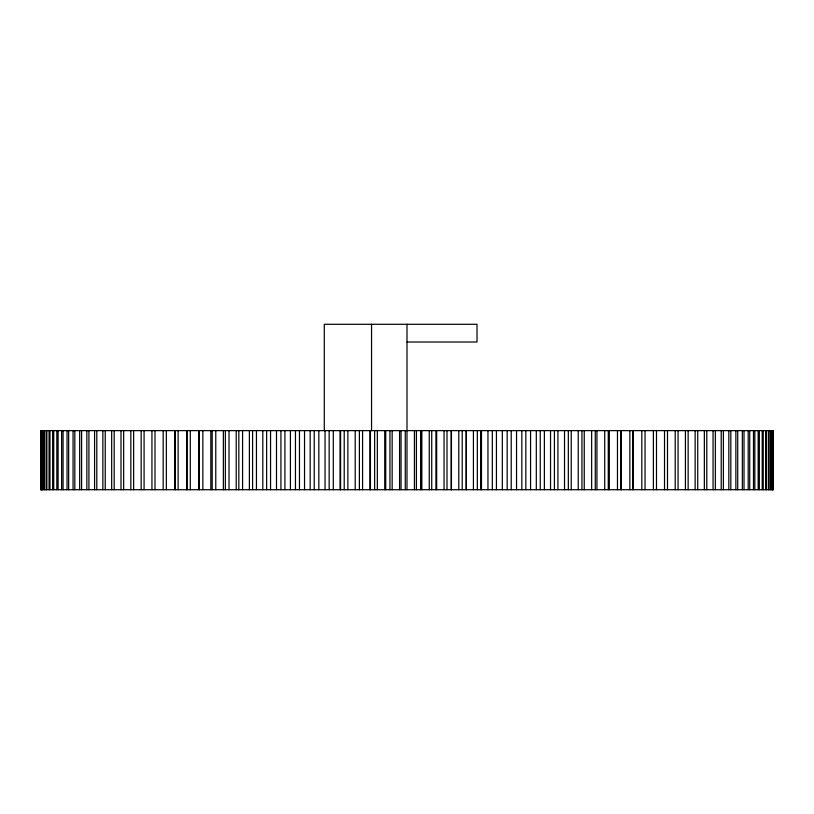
<?xml version="1.0" encoding="UTF-8"?>
<svg xmlns="http://www.w3.org/2000/svg" width="814" height="814" viewBox="0 0 814 814"><rect width="100%" height="100%" fill="white"/><g stroke="black" fill="none" stroke-linecap="round" stroke-linejoin="round"><path stroke-width="1.22" d="M407 342.012L477.014 342.012L477.014 324.287L324.287 324.287L324.287 430.637M773.188 430.637L773.188 489.713M773.056 430.637L772.903 489.713M772.466 430.637L772.466 489.713M772.16 430.637L772.16 489.713M771.112 430.637L771.112 489.713M770.624 430.637L770.624 489.713M769.118 430.637L769.118 489.713M768.457 430.637L768.457 489.713M766.493 430.637L766.493 489.713M765.659 430.637L765.659 489.713M763.227 430.637L763.227 489.713M762.219 430.637L762.219 489.713M759.34 430.637L759.34 489.713M758.17 430.637L758.17 489.713M754.843 430.637L754.843 489.713M753.489 430.637L753.489 489.713M749.725 430.637L749.725 489.713M748.208 430.637L748.208 489.713M744.006 430.637L744.006 489.713M742.337 430.637L742.337 489.713M737.708 430.637L737.708 489.713M735.866 430.637L735.866 489.713M730.819 430.637L730.819 489.713M728.825 430.637L728.825 489.713M723.361 430.637L723.361 489.713M721.214 430.637L721.214 489.713M715.353 430.637L715.353 489.713M713.054 430.637L713.054 489.713M706.806 430.637L706.806 489.713M704.354 430.637L704.354 489.713M697.73 430.637L697.73 489.713M695.136 430.637L695.136 489.713M688.135 430.637L688.135 489.713M685.419 430.637L685.419 489.713M678.062 430.637L678.062 489.713M675.203 430.637L675.203 489.713M667.5 430.637L667.5 489.713M664.519 430.637L664.519 489.713M656.491 430.637L656.491 489.713M653.388 430.637L653.388 489.713M645.044 430.637L645.044 489.713M641.819 430.637L641.819 489.713M633.17 430.637L633.17 489.713M632.966 430.637L632.966 489.713M629.843 430.637L629.843 489.713M621.326 430.637L621.326 489.713M620.909 430.637L620.909 489.713M617.47 430.637L617.47 489.713M609.32 430.637L609.32 489.713M608.272 430.637L608.272 489.713M604.731 430.637L604.731 489.713M596.947 430.637L596.947 489.713M595.278 430.637L595.278 489.713M591.646 430.637L591.646 489.713M584.249 430.637L584.249 489.713M581.949 430.637L581.949 489.713M578.235 430.637L578.235 489.713M571.235 430.637L571.235 489.713M568.325 430.637L568.325 489.713M564.529 430.637L564.529 489.713M557.936 430.637L557.936 489.713M554.415 430.637L554.415 489.713M550.539 430.637L550.539 489.713M544.373 430.637L544.373 489.713M540.242 430.637L540.242 489.713M536.304 430.637L536.304 489.713M530.565 430.637L530.565 489.713M525.834 430.637L525.834 489.713M521.835 430.637L521.835 489.713M516.544 430.637L516.544 489.713M511.223 430.637L511.223 489.713M507.173 430.637L507.173 489.713M502.33 430.637L502.33 489.713M496.428 430.637L496.428 489.713M492.328 430.637L492.328 489.713M487.952 430.637L487.952 489.713M481.471 430.637L481.471 489.713M480.708 430.637L480.708 489.713M477.33 430.637L477.33 489.713M473.422 430.637L473.422 489.713M466.381 430.637L466.381 489.713M466.117 430.637L466.117 489.713M462.22 430.637L462.22 489.713M458.791 430.637L458.791 489.713M451.434 430.637L451.434 489.713M451.2 430.637L451.2 489.713M447.008 430.637L447.008 489.713M444.057 430.637L444.057 489.713M436.66 430.637L436.66 489.713M435.928 430.637L435.928 489.713M431.725 430.637L431.725 489.713M429.263 430.637L429.263 489.713M421.845 430.637L421.845 489.713M420.614 430.637L420.614 489.713M416.402 430.637L416.402 489.713M414.428 430.637L414.428 489.713M407 324.287L407 489.713M405.27 430.637L405.27 489.713M401.058 430.637L401.058 489.713M399.572 430.637L399.572 489.713M392.155 430.637L392.155 489.713M389.937 430.637L389.937 489.713M385.724 430.637L385.724 489.713M384.737 430.637L384.737 489.713M377.34 430.637L377.34 489.713M374.633 430.637L374.633 489.713M371.55 324.287L371.55 430.637M370.431 430.637L370.431 489.713M369.943 430.637L369.943 489.713M362.566 430.637L362.566 489.713M359.381 430.637L359.381 489.713M355.199 430.637L355.209 489.713M347.883 430.637L347.883 489.713M344.21 430.637L344.21 489.713M340.578 430.637L340.578 489.713M340.059 430.637L340.059 489.713M333.292 430.637L333.292 489.713M329.151 430.637L329.151 489.713M325.04 430.637L325.04 489.713M318.844 430.637L318.844 489.713M314.235 430.637L314.235 489.713M310.154 430.637L310.154 489.713M304.538 430.637L304.538 489.713M299.471 430.637L299.471 489.713M295.451 430.637L295.451 489.713M290.415 430.637L290.415 489.713M284.91 430.637L284.91 489.713M280.932 430.637L280.932 489.713M276.495 430.637L276.495 489.713M270.553 430.637L270.553 489.713M266.646 430.637L266.646 489.713M262.81 430.637L262.81 489.713M256.441 430.637L256.441 489.713M252.594 430.637L252.594 489.713M249.379 430.637L249.379 489.713M242.582 430.637L242.582 489.713M238.828 430.637L238.828 489.713M236.223 430.637L236.223 489.713M229.019 430.637L229.019 489.713M225.346 430.637L225.346 489.713M223.362 430.637L223.362 489.713M215.771 430.637L215.771 489.713M212.179 430.637L212.179 489.713M210.826 430.637L210.826 489.713M202.859 430.637L202.859 489.713M199.369 430.637L199.369 489.713M198.626 430.637L198.626 489.713M190.293 430.637L190.293 489.713M186.915 430.637L186.915 489.713M186.803 430.637L186.803 489.713M178.124 430.637L178.124 489.713M175.366 430.637L175.366 489.713M174.837 430.637L174.837 489.713M166.341 430.637L166.341 489.713M163.176 430.637L163.176 489.713M154.996 430.637L154.996 489.713M151.943 430.637L151.943 489.713M144.078 430.637L144.078 489.713M141.158 430.637L141.158 489.713M133.628 430.637L133.628 489.713M130.84 430.637L130.84 489.713M123.657 430.637L123.657 489.713M121.001 430.637L121.001 489.713M114.184 430.637L114.184 489.713M111.671 430.637L111.671 489.713M105.23 430.637L105.23 489.713M102.859 430.637L102.859 489.713M96.795 430.637L96.795 489.713M94.577 430.637L94.577 489.713M88.909 430.637L88.909 489.713M86.844 430.637L86.844 489.713M81.583 430.637L81.583 489.713M79.67 430.637L79.67 489.713M74.827 430.637L74.827 489.713M73.067 430.637L73.067 489.713M68.651 430.637L68.651 489.713M67.053 430.637L67.053 489.713M63.075 430.637L63.075 489.713M61.64 430.637L61.64 489.713M58.099 430.637L58.099 489.713M56.838 430.637L56.838 489.713M53.734 430.637L53.734 489.713M52.635 430.637L52.635 489.713M49.98 430.637L49.98 489.713M49.064 430.637L49.064 489.713M46.866 430.637L46.866 489.713M46.113 430.637L46.113 489.713M44.373 430.637L44.373 489.713M43.803 430.637L43.803 489.713M42.521 430.637L42.521 489.713M42.125 430.637L42.125 489.713M41.311 430.637L41.311 489.713M41.097 430.637L41.097 489.713M40.812 430.637L40.944 489.713M773.3 430.637L40.7 430.637L40.7 489.713L773.3 489.713L773.3 430.637"/></g></svg>
